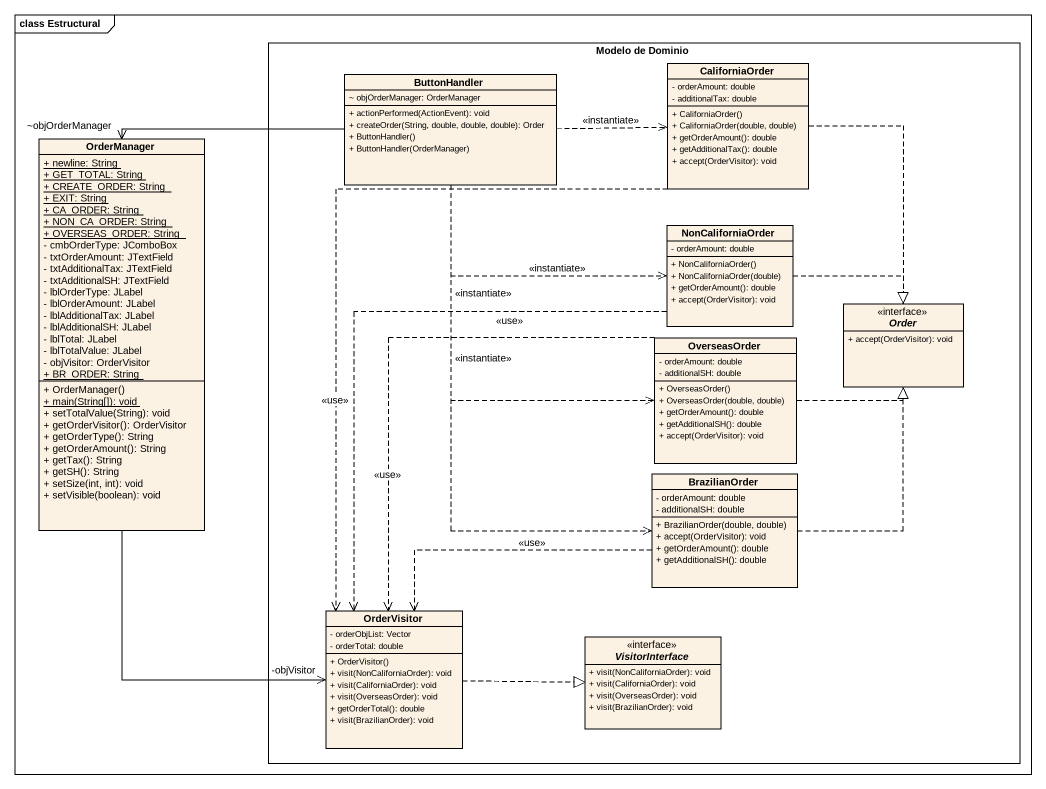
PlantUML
@startuml
mainframe class Estructural
hide circle
hide empty members
skinparam classAttributeIconSize 0
rectangle "Modelo de Dominio" as Modelo_de_Dominio {
  class ButtonHandler {
    ~ objOrderManager: OrderManager
    + actionPerformed(ActionEvent): void
    + createOrder(String, double, double, double): Order
    + ButtonHandler()
    + ButtonHandler(OrderManager)
  }
  class CaliforniaOrder {
    - orderAmount: double
    - additionalTax: double
    + CaliforniaOrder()
    + CaliforniaOrder(double, double)
    + getOrderAmount(): double
    + getAdditionalTax(): double
    + accept(OrderVisitor): void
  }
  class NonCaliforniaOrder {
    - orderAmount: double
    + NonCaliforniaOrder()
    + NonCaliforniaOrder(double)
    + getOrderAmount(): double
    + accept(OrderVisitor): void
  }
  interface Order {
    + accept(OrderVisitor): void
  }
  class OverseasOrder {
    - orderAmount: double
    - additionalSH: double
    + OverseasOrder()
    + OverseasOrder(double, double)
    + getOrderAmount(): double
    + getAdditionalSH(): double
    + accept(OrderVisitor): void
  }
  class BrazilianOrder {
    - orderAmount: double
    - additionalSH: double
    + BrazilianOrder(double, double)
    + accept(OrderVisitor): void
    + getOrderAmount(): double
    + getAdditionalSH(): double
  }
  class OrderVisitor {
    - orderObjList: Vector
    - orderTotal: double
    + OrderVisitor()
    + visit(NonCaliforniaOrder): void
    + visit(CaliforniaOrder): void
    + visit(OverseasOrder): void
    + getOrderTotal(): double
    + visit(BrazilianOrder): void
  }
  interface VisitorInterface <<interface>> {
    + visit(NonCaliforniaOrder): void
    + visit(CaliforniaOrder): void
    + visit(OverseasOrder): void
    + visit(BrazilianOrder): void
  }
}
class OrderManager {
  {static} + newline: String
  {static} + GET_TOTAL: String
  {static} + CREATE_ORDER: String
  {static} + EXIT: String
  {static} + CA_ORDER: String
  {static} + NON_CA_ORDER: String
  {static} + OVERSEAS_ORDER: String
  - cmbOrderType: JComboBox
  - txtOrderAmount: JTextField
  - txtAdditionalTax: JTextField
  - txtAdditionalSH: JTextField
  - lblOrderType: JLabel
  - lblOrderAmount: JLabel
  - lblAdditionalTax: JLabel
  - lblAdditionalSH: JLabel
  - lblTotal: JLabel
  - lblTotalValue: JLabel
  - objVisitor: OrderVisitor
  {static} + BR_ORDER: String
  + OrderManager()
  {static} + main(String[]): void
  + setTotalValue(String): void
  + getOrderVisitor(): OrderVisitor
  + getOrderType(): String
  + getOrderAmount(): String
  + getTax(): String
  + getSH(): String
  + setSize(int, int): void
  + setVisible(boolean): void
}
ButtonHandler .right.> CaliforniaOrder : <<instantiate>>
ButtonHandler --> "~objOrderManager" OrderManager
ButtonHandler .right.> NonCaliforniaOrder : <<instantiate>>
ButtonHandler ..> OverseasOrder : <<instantiate>>
ButtonHandler ..> BrazilianOrder : <<instantiate>>
CaliforniaOrder ..|> Order
CaliforniaOrder ..> OrderVisitor : <<use>>
OrderManager --> "-objVisitor" OrderVisitor
NonCaliforniaOrder .right.|> Order
NonCaliforniaOrder ..> OrderVisitor : <<use>>
OverseasOrder .right.|> Order
OverseasOrder ..> OrderVisitor : <<use>>
BrazilianOrder .up.|> Order
BrazilianOrder .left.> OrderVisitor : <<use>>
OrderVisitor .right.|> VisitorInterface
@enduml
